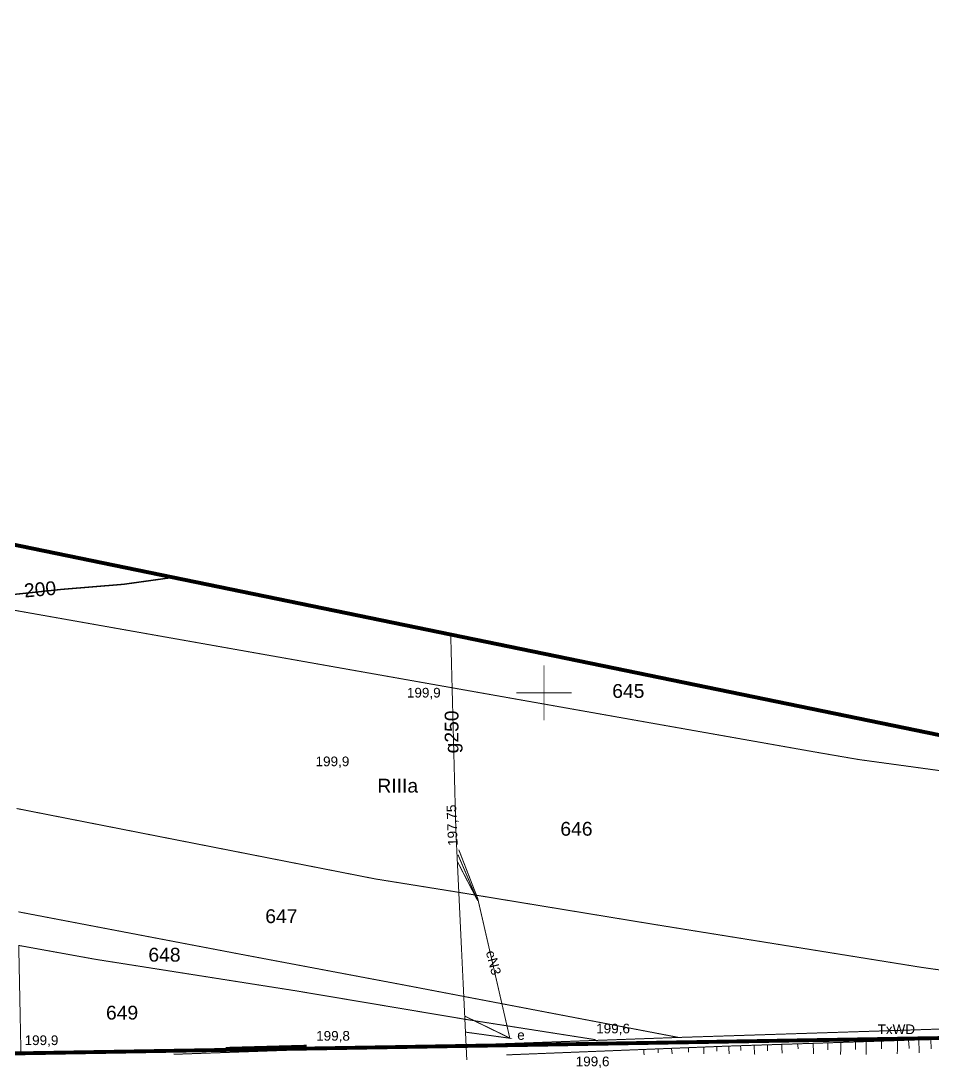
# Model space of a CAD drawing. Extents: x 7572697 to 7573818, y 5546684 to 5547005.
# Drawn here: x 7573652.7 to 7573735.2, y 5546766 to 5546860.8 of the extents above; entities that cross this region are included whole.
import ezdxf
from ezdxf.enums import TextEntityAlignment as Align

# ---------------------------------------------------------------- set-up
doc = ezdxf.new("R2010")
doc.units = 0
doc.header["$MEASUREMENT"] = 0
doc.linetypes.add('1', pattern=[2, 1, -1])
doc.styles.add('STYL_ARIAL', font='Arial', dxfattribs={"oblique": 0.1})

msp = doc.modelspace()

# ---------------------------------------------------------------- linework, layer by layer
at = {"color": 6, "const_width": 0.35}
for points in [[(7573792.5736, 5546784.4967), (7573422.4326, 5546860.6425)], [(7573349.4716, 5546824.7787), (7573649.9357, 5546767.3274), (7573817.4093, 5546770.1055), (7573792.5736, 5546784.4967)]]:
    msp.add_lwpolyline(points, dxfattribs=at)
at = {"color": 37, "const_width": 0.125}
msp.add_lwpolyline([(7573666.7041, 5546810.4872), (7573661.9416, 5546809.8257), (7573656.3192, 5546809.3627), (7573651.9536, 5546808.8997), (7573647.7864, 5546808.4367), (7573646.0005, 5546808.1721), (7573644.2145, 5546807.6429), (7573643.0901, 5546806.783), (7573642.0317, 5546805.1294), (7573641.6348, 5546803.145), (7573641.4364, 5546801.7956), (7573641.5687, 5546800.2081), (7573641.6348, 5546798.0915), (7573642.0979, 5546795.1149), (7573642.627, 5546791.7415)], dxfattribs=at)
at = {"color": 0, "const_width": 0.09}
for points in [[(7573650.2868, 5546807.7885), (7573687.2755, 5546801.2401), (7573711.1806, 5546797.0067), (7573724.6479, 5546794.6255), (7573728.4844, 5546793.964), (7573739.1338, 5546792.5088), (7573785.0522, 5546786.2647)], [(7573652.2579, 5546789.5322), (7573684.7355, 5546783.1557), (7573692.157, 5546781.9651), (7573709.8841, 5546779.0547), (7573734.1728, 5546775.1521), (7573766.6637, 5546770.588), (7573776.3871, 5546770.7203)], [(7573652.4167, 5546780.1792), (7573672.525, 5546776.3427), (7573687.2755, 5546773.5646), (7573712.2257, 5546768.8021)], [(7573704.6851, 5546768.6037), (7573692.845, 5546770.4558), (7573677.4992, 5546773.0355), (7573659.4017, 5546775.8797), (7573652.4564, 5546777.1365), (7573652.6548, 5546767.4131)], [(7573666.466, 5546767.2808), (7573679.5629, 5546767.7438), (7573695.4379, 5546768.2068), (7573711.9875, 5546768.8022), (7573738.7766, 5546769.662), (7573766.6372, 5546770.5881)], [(7573696.9453, 5546768.7329), (7573696.9443, 5546768.7343), (7573696.9434, 5546768.7358), (7573696.9425, 5546768.7373), (7573696.9416, 5546768.7388), (7573696.9408, 5546768.7404), (7573696.9401, 5546768.742), (7573696.9394, 5546768.7436), (7573696.9388, 5546768.7452), (7573696.9382, 5546768.7468), (7573696.9377, 5546768.7485), (7573696.9372, 5546768.7502), (7573696.9368, 5546768.7519), (7573696.9365, 5546768.7536), (7573696.9362, 5546768.7553), (7573696.936, 5546768.757), (7573696.9358, 5546768.7588), (7573696.9357, 5546768.7605), (7573696.9357, 5546768.7623), (7573696.9357, 5546768.764), (7573696.9358, 5546768.7658), (7573696.9359, 5546768.7675), (7573696.9361, 5546768.7692), (7573696.9364, 5546768.771), (7573696.9367, 5546768.7727), (7573696.9371, 5546768.7744), (7573696.9376, 5546768.7761), (7573696.9381, 5546768.7777), (7573696.9386, 5546768.7794), (7573696.9393, 5546768.781), (7573696.9399, 5546768.7826), (7573696.9407, 5546768.7842), (7573696.9414, 5546768.7858), (7573696.9423, 5546768.7873), (7573696.9432, 5546768.7888), (7573696.9441, 5546768.7903), (7573696.9451, 5546768.7917), (7573696.9462, 5546768.7931), (7573696.9473, 5546768.7945), (7573696.9484, 5546768.7958), (7573696.9496, 5546768.7971), (7573696.9508, 5546768.7983), (7573696.9521, 5546768.7995), (7573696.9534, 5546768.8006), (7573696.9548, 5546768.8017), (7573696.9561, 5546768.8028), (7573696.9576, 5546768.8038), (7573696.959, 5546768.8048), (7573696.9605, 5546768.8057), (7573696.962, 5546768.8065), (7573696.9636, 5546768.8073), (7573696.9652, 5546768.8081), (7573696.9668, 5546768.8088), (7573696.9684, 5546768.8094), (7573696.9701, 5546768.81), (7573696.9717, 5546768.8105), (7573696.9734, 5546768.8109), (7573696.9751, 5546768.8113), (7573696.9768, 5546768.8117), (7573696.9785, 5546768.812), (7573696.9803, 5546768.8122), (7573696.982, 5546768.8123), (7573696.9838, 5546768.8124), (7573696.9855, 5546768.8125), (7573696.9872, 5546768.8124), (7573696.989, 5546768.8124), (7573696.9907, 5546768.8122), (7573696.9925, 5546768.812), (7573696.9942, 5546768.8117), (7573696.9959, 5546768.8114), (7573696.9976, 5546768.811), (7573696.9993, 5546768.8106), (7573697.001, 5546768.8101), (7573697.0026, 5546768.8095), (7573697.0042, 5546768.8089), (7573697.0058, 5546768.8082), (7573697.0074, 5546768.8075), (7573697.009, 5546768.8067), (7573697.0105, 5546768.8059), (7573697.012, 5546768.805), (7573697.0135, 5546768.804), (7573697.0149, 5546768.803), (7573697.0163, 5546768.802), (7573697.0177, 5546768.8009), (7573697.019, 5546768.7997), (7573697.0203, 5546768.7986), (7573697.0215, 5546768.7973), (7573697.0227, 5546768.7961), (7573697.0239, 5546768.7947), (7573697.025, 5546768.7934), (7573697.026, 5546768.792), (7573697.027, 5546768.7906), (7573697.028, 5546768.7891), (7573697.0289, 5546768.7876), (7573697.0297, 5546768.7861), (7573697.0305, 5546768.7846), (7573697.0313, 5546768.783), (7573697.032, 5546768.7814), (7573697.0326, 5546768.7797), (7573697.0332, 5546768.7781), (7573697.0337, 5546768.7764), (7573697.0342, 5546768.7747), (7573697.0346, 5546768.773), (7573697.0349, 5546768.7713), (7573697.0352, 5546768.7696), (7573697.0354, 5546768.7679), (7573697.0356, 5546768.7661), (7573697.0356, 5546768.7644), (7573697.0357, 5546768.7627), (7573697.0357, 5546768.7609), (7573697.0356, 5546768.7592), (7573697.0354, 5546768.7574), (7573697.0352, 5546768.7557), (7573697.035, 5546768.754), (7573697.0346, 5546768.7523), (7573697.0342, 5546768.7506), (7573697.0338, 5546768.7489), (7573697.0333, 5546768.7472), (7573697.0327, 5546768.7455), (7573697.0321, 5546768.7439), (7573697.0314, 5546768.7423), (7573697.0307, 5546768.7407), (7573697.0299, 5546768.7392), (7573697.0291, 5546768.7376), (7573697.0282, 5546768.7361), (7573697.0272, 5546768.7347), (7573697.0262, 5546768.7332), (7573697.0252, 5546768.7318), (7573697.0241, 5546768.7305), (7573697.023, 5546768.7291), (7573697.0218, 5546768.7279), (7573697.0206, 5546768.7266), (7573697.0193, 5546768.7254), (7573697.018, 5546768.7243), (7573697.0166, 5546768.7232), (7573697.0152, 5546768.7221), (7573697.0138, 5546768.7211), (7573697.0123, 5546768.7202), (7573697.0109, 5546768.7193), (7573697.0093, 5546768.7184), (7573697.0078, 5546768.7176), (7573697.0062, 5546768.7169), (7573697.0046, 5546768.7162), (7573697.003, 5546768.7155), (7573697.0013, 5546768.715), (7573696.9997, 5546768.7145), (7573696.998, 5546768.714), (7573696.9963, 5546768.7136), (7573696.9946, 5546768.7133), (7573696.9928, 5546768.713), (7573696.9911, 5546768.7128), (7573696.9894, 5546768.7126), (7573696.9876, 5546768.7125), (7573696.9859, 5546768.7125), (7573696.9841, 5546768.7125), (7573696.9824, 5546768.7126), (7573696.9806, 5546768.7127), (7573696.9789, 5546768.7129), (7573696.9772, 5546768.7132), (7573696.9755, 5546768.7135), (7573696.9738, 5546768.7139), (7573696.9721, 5546768.7143), (7573696.9704, 5546768.7149), (7573696.9688, 5546768.7154), (7573696.9671, 5546768.716), (7573696.9655, 5546768.7167), (7573696.9639, 5546768.7174), (7573696.9624, 5546768.7182), (7573696.9609, 5546768.7191), (7573696.9594, 5546768.72), (7573696.9579, 5546768.7209), (7573696.9565, 5546768.7219), (7573696.9551, 5546768.7229), (7573696.9537, 5546768.724), (7573696.9524, 5546768.7252), (7573696.9511, 5546768.7264), (7573696.9499, 5546768.7276), (7573696.9487, 5546768.7289), (7573696.9475, 5546768.7302), (7573696.9453, 5546768.7329)], [(7573729.1656, 5546768.4317), (7573729.1656, 5546767.2411)], [(7573730.5547, 5546768.4648), (7573730.5547, 5546767.7703)], [(7573732.0165, 5546768.531), (7573731.9834, 5546767.3073)], [(7573733.0021, 5546768.531), (7573733.0682, 5546767.8034)], [(7573733.9347, 5546768.5971), (7573733.9678, 5546767.4065)], [(7573735.0195, 5546768.6302), (7573735.0526, 5546767.7703)], [(7573709.0308, 5546767.7372), (7573709.0639, 5546767.208)], [(7573710.3207, 5546767.8033), (7573710.3538, 5546767.4064)], [(7573711.5444, 5546767.8033), (7573711.6105, 5546767.3072)], [(7573713.0988, 5546767.8695), (7573713.0988, 5546767.4726)], [(7573714.4812, 5546767.9356), (7573714.4812, 5546767.3072)], [(7573715.6454, 5546767.9356), (7573715.6454, 5546767.5387)], [(7573716.7302, 5546768.0018), (7573716.7633, 5546767.3073)], [(7573717.7952, 5546768.101), (7573717.8283, 5546767.6049)], [(7573719.0122, 5546768.101), (7573719.0783, 5546767.2411)], [(7573720.2425, 5546768.101), (7573720.2425, 5546767.5718)], [(7573721.5258, 5546768.2333), (7573721.5589, 5546767.3734)], [(7573722.9545, 5546768.2333), (7573723.0206, 5546767.7703)], [(7573724.37, 5546768.2994), (7573724.4031, 5546767.3072)], [(7573725.693, 5546768.3325), (7573725.693, 5546767.671)], [(7573726.8836, 5546768.3325), (7573726.8505, 5546767.2411)], [(7573728.2065, 5546768.3656), (7573728.2065, 5546767.7041)]]:
    msp.add_lwpolyline(points, dxfattribs=at)
at = {"color": 2, "const_width": 0.09}
msp.add_lwpolyline([(7573691.5617, 5546805.2749), (7573692.0247, 5546787.5478), (7573693.0169, 5546766.7648)], dxfattribs=at)
at = {"color": 1}
for points, const_width in [([(7573700, 5546797.5), (7573700, 5546802.5)], 0.065), ([(7573700, 5546797.5), (7573700, 5546802.5)], 0.065), ([(7573700, 5546797.5), (7573700, 5546802.5)], 0.065), ([(7573700, 5546797.5), (7573700, 5546802.5)], 0.065), ([(7573697.5, 5546800), (7573702.5, 5546800)], 0.065), ([(7573697.5, 5546800), (7573702.5, 5546800)], 0.065), ([(7573697.5, 5546800), (7573702.5, 5546800)], 0.065), ([(7573697.5, 5546800), (7573702.5, 5546800)], 0.065), ([(7573696.9195, 5546768.6963), (7573694.0091, 5546781.3698), (7573692.2893, 5546785.8016)], 0.09), ([(7573694.0091, 5546781.1714), (7573692.157, 5546784.7433)], 0.09), ([(7573693.943, 5546781.3037), (7573692.2232, 5546785.3386)], 0.09), ([(7573692.8846, 5546769.2916), (7573696.9453, 5546768.7329), (7573692.8185, 5546770.7468)], 0.09)]:
    msp.add_lwpolyline(points, dxfattribs=dict(at, const_width=const_width))
at = {"color": 0, "linetype": '1'}
for points, const_width in [([(7573687.255, 5546799.9339), (7573687.254, 5546799.9353), (7573687.253, 5546799.9368), (7573687.2521, 5546799.9383), (7573687.2513, 5546799.9398), (7573687.2505, 5546799.9413), (7573687.2497, 5546799.9429), (7573687.249, 5546799.9445), (7573687.2484, 5546799.9462), (7573687.2478, 5546799.9478), (7573687.2473, 5546799.9495), (7573687.2469, 5546799.9512), (7573687.2465, 5546799.9529), (7573687.2461, 5546799.9546), (7573687.2458, 5546799.9563), (7573687.2456, 5546799.958), (7573687.2455, 5546799.9598), (7573687.2454, 5546799.9615), (7573687.2453, 5546799.9632), (7573687.2454, 5546799.965), (7573687.2454, 5546799.9667), (7573687.2456, 5546799.9685), (7573687.2458, 5546799.9702), (7573687.2461, 5546799.9719), (7573687.2464, 5546799.9736), (7573687.2468, 5546799.9753), (7573687.2472, 5546799.977), (7573687.2477, 5546799.9787), (7573687.2483, 5546799.9804), (7573687.2489, 5546799.982), (7573687.2496, 5546799.9836), (7573687.2503, 5546799.9852), (7573687.2511, 5546799.9867), (7573687.2519, 5546799.9883), (7573687.2528, 5546799.9898), (7573687.2538, 5546799.9912), (7573687.2548, 5546799.9927), (7573687.2558, 5546799.9941), (7573687.2569, 5546799.9954), (7573687.258, 5546799.9967), (7573687.2592, 5546799.998), (7573687.2605, 5546799.9993), (7573687.2617, 5546800.0005), (7573687.263, 5546800.0016), (7573687.2644, 5546800.0027), (7573687.2658, 5546800.0038), (7573687.2672, 5546800.0048), (7573687.2687, 5546800.0057), (7573687.2702, 5546800.0066), (7573687.2717, 5546800.0075), (7573687.2732, 5546800.0083), (7573687.2748, 5546800.009), (7573687.2764, 5546800.0097), (7573687.278, 5546800.0104), (7573687.2797, 5546800.0109), (7573687.2814, 5546800.0114), (7573687.283, 5546800.0119), (7573687.2847, 5546800.0123), (7573687.2865, 5546800.0126), (7573687.2882, 5546800.0129), (7573687.2899, 5546800.0131), (7573687.2916, 5546800.0133), (7573687.2934, 5546800.0134), (7573687.2951, 5546800.0134), (7573687.2969, 5546800.0134), (7573687.2986, 5546800.0133), (7573687.3004, 5546800.0132), (7573687.3021, 5546800.013), (7573687.3038, 5546800.0127), (7573687.3055, 5546800.0124), (7573687.3072, 5546800.012), (7573687.3089, 5546800.0115), (7573687.3106, 5546800.011), (7573687.3122, 5546800.0105), (7573687.3139, 5546800.0099), (7573687.3155, 5546800.0092), (7573687.3171, 5546800.0085), (7573687.3186, 5546800.0077), (7573687.3202, 5546800.0068), (7573687.3217, 5546800.0059), (7573687.3231, 5546800.005), (7573687.3246, 5546800.004), (7573687.326, 5546800.003), (7573687.3273, 5546800.0019), (7573687.3286, 5546800.0007), (7573687.3299, 5546799.9995), (7573687.3312, 5546799.9983), (7573687.3324, 5546799.997), (7573687.3335, 5546799.9957), (7573687.3346, 5546799.9944), (7573687.3357, 5546799.993), (7573687.3367, 5546799.9916), (7573687.3376, 5546799.9901), (7573687.3385, 5546799.9886), (7573687.3394, 5546799.9871), (7573687.3402, 5546799.9855), (7573687.3409, 5546799.9839), (7573687.3416, 5546799.9823), (7573687.3422, 5546799.9807), (7573687.3428, 5546799.9791), (7573687.3433, 5546799.9774), (7573687.3438, 5546799.9757), (7573687.3442, 5546799.974), (7573687.3445, 5546799.9723), (7573687.3448, 5546799.9706), (7573687.345, 5546799.9688), (7573687.3452, 5546799.9671), (7573687.3453, 5546799.9654), (7573687.3453, 5546799.9636), (7573687.3453, 5546799.9619), (7573687.3452, 5546799.9601), (7573687.3451, 5546799.9584), (7573687.3449, 5546799.9567), (7573687.3446, 5546799.9549), (7573687.3443, 5546799.9532), (7573687.3439, 5546799.9515), (7573687.3434, 5546799.9498), (7573687.3429, 5546799.9482), (7573687.3424, 5546799.9465), (7573687.3418, 5546799.9449), (7573687.3411, 5546799.9433), (7573687.3404, 5546799.9417), (7573687.3396, 5546799.9401), (7573687.3387, 5546799.9386), (7573687.3378, 5546799.9371), (7573687.3369, 5546799.9356), (7573687.3359, 5546799.9342), (7573687.3348, 5546799.9328), (7573687.3338, 5546799.9314), (7573687.3326, 5546799.9301), (7573687.3314, 5546799.9288), (7573687.3302, 5546799.9276), (7573687.3289, 5546799.9264), (7573687.3276, 5546799.9253), (7573687.3263, 5546799.9242), (7573687.3249, 5546799.9231), (7573687.3234, 5546799.9221), (7573687.322, 5546799.9211), (7573687.3205, 5546799.9202), (7573687.319, 5546799.9194), (7573687.3174, 5546799.9186), (7573687.3158, 5546799.9178), (7573687.3142, 5546799.9171), (7573687.3126, 5546799.9165), (7573687.311, 5546799.9159), (7573687.3093, 5546799.9154), (7573687.3076, 5546799.915), (7573687.3059, 5546799.9146), (7573687.3042, 5546799.9142), (7573687.3025, 5546799.9139), (7573687.3007, 5546799.9137), (7573687.299, 5546799.9136), (7573687.2973, 5546799.9135), (7573687.2955, 5546799.9134), (7573687.2938, 5546799.9135), (7573687.292, 5546799.9135), (7573687.2903, 5546799.9137), (7573687.2886, 5546799.9139), (7573687.2868, 5546799.9142), (7573687.2851, 5546799.9145), (7573687.2834, 5546799.9149), (7573687.2817, 5546799.9153), (7573687.2801, 5546799.9158), (7573687.2784, 5546799.9164), (7573687.2768, 5546799.917), (7573687.2752, 5546799.9177), (7573687.2736, 5546799.9184), (7573687.272, 5546799.9192), (7573687.2705, 5546799.92), (7573687.269, 5546799.9209), (7573687.2675, 5546799.9219), (7573687.2661, 5546799.9229), (7573687.2647, 5546799.9239), (7573687.2633, 5546799.925), (7573687.262, 5546799.9261), (7573687.2607, 5546799.9273), (7573687.2595, 5546799.9286), (7573687.2583, 5546799.9298), (7573687.2571, 5546799.9311), (7573687.255, 5546799.9339)], 0.09), ([(7573678.9471, 5546793.4251), (7573678.9461, 5546793.4266), (7573678.9451, 5546793.428), (7573678.9442, 5546793.4295), (7573678.9434, 5546793.431), (7573678.9426, 5546793.4326), (7573678.9418, 5546793.4342), (7573678.9411, 5546793.4358), (7573678.9405, 5546793.4374), (7573678.9399, 5546793.4391), (7573678.9394, 5546793.4407), (7573678.9389, 5546793.4424), (7573678.9385, 5546793.4441), (7573678.9382, 5546793.4458), (7573678.9379, 5546793.4475), (7573678.9377, 5546793.4493), (7573678.9376, 5546793.451), (7573678.9375, 5546793.4528), (7573678.9374, 5546793.4545), (7573678.9374, 5546793.4562), (7573678.9375, 5546793.458), (7573678.9377, 5546793.4597), (7573678.9379, 5546793.4615), (7573678.9381, 5546793.4632), (7573678.9385, 5546793.4649), (7573678.9389, 5546793.4666), (7573678.9393, 5546793.4683), (7573678.9398, 5546793.47), (7573678.9404, 5546793.4716), (7573678.941, 5546793.4732), (7573678.9417, 5546793.4749), (7573678.9424, 5546793.4764), (7573678.9432, 5546793.478), (7573678.944, 5546793.4795), (7573678.9449, 5546793.481), (7573678.9459, 5546793.4825), (7573678.9469, 5546793.4839), (7573678.9479, 5546793.4853), (7573678.949, 5546793.4867), (7573678.9501, 5546793.488), (7573678.9513, 5546793.4893), (7573678.9525, 5546793.4905), (7573678.9538, 5546793.4917), (7573678.9551, 5546793.4929), (7573678.9565, 5546793.494), (7573678.9579, 5546793.495), (7573678.9593, 5546793.496), (7573678.9608, 5546793.497), (7573678.9623, 5546793.4979), (7573678.9638, 5546793.4987), (7573678.9653, 5546793.4995), (7573678.9669, 5546793.5003), (7573678.9685, 5546793.501), (7573678.9701, 5546793.5016), (7573678.9718, 5546793.5022), (7573678.9735, 5546793.5027), (7573678.9751, 5546793.5032), (7573678.9768, 5546793.5036), (7573678.9785, 5546793.5039), (7573678.9803, 5546793.5042), (7573678.982, 5546793.5044), (7573678.9837, 5546793.5046), (7573678.9855, 5546793.5047), (7573678.9872, 5546793.5047), (7573678.989, 5546793.5047), (7573678.9907, 5546793.5046), (7573678.9925, 5546793.5044), (7573678.9942, 5546793.5042), (7573678.9959, 5546793.504), (7573678.9976, 5546793.5036), (7573678.9993, 5546793.5032), (7573679.001, 5546793.5028), (7573679.0027, 5546793.5023), (7573679.0043, 5546793.5017), (7573679.006, 5546793.5011), (7573679.0076, 5546793.5004), (7573679.0092, 5546793.4997), (7573679.0107, 5546793.4989), (7573679.0123, 5546793.4981), (7573679.0138, 5546793.4972), (7573679.0152, 5546793.4962), (7573679.0167, 5546793.4953), (7573679.018, 5546793.4942), (7573679.0194, 5546793.4931), (7573679.0207, 5546793.492), (7573679.022, 5546793.4908), (7573679.0233, 5546793.4896), (7573679.0244, 5546793.4883), (7573679.0256, 5546793.487), (7573679.0267, 5546793.4856), (7573679.0278, 5546793.4842), (7573679.0288, 5546793.4828), (7573679.0297, 5546793.4813), (7573679.0306, 5546793.4799), (7573679.0315, 5546793.4783), (7573679.0323, 5546793.4768), (7573679.033, 5546793.4752), (7573679.0337, 5546793.4736), (7573679.0343, 5546793.472), (7573679.0349, 5546793.4703), (7573679.0354, 5546793.4687), (7573679.0359, 5546793.467), (7573679.0363, 5546793.4653), (7573679.0366, 5546793.4636), (7573679.0369, 5546793.4618), (7573679.0371, 5546793.4601), (7573679.0373, 5546793.4584), (7573679.0374, 5546793.4566), (7573679.0374, 5546793.4549), (7573679.0374, 5546793.4531), (7573679.0373, 5546793.4514), (7573679.0372, 5546793.4497), (7573679.037, 5546793.4479), (7573679.0367, 5546793.4462), (7573679.0364, 5546793.4445), (7573679.036, 5546793.4428), (7573679.0355, 5546793.4411), (7573679.035, 5546793.4394), (7573679.0345, 5546793.4378), (7573679.0338, 5546793.4361), (7573679.0332, 5546793.4345), (7573679.0324, 5546793.4329), (7573679.0317, 5546793.4314), (7573679.0308, 5546793.4299), (7573679.0299, 5546793.4284), (7573679.029, 5546793.4269), (7573679.028, 5546793.4255), (7573679.0269, 5546793.4241), (7573679.0258, 5546793.4227), (7573679.0247, 5546793.4214), (7573679.0235, 5546793.4201), (7573679.0223, 5546793.4189), (7573679.021, 5546793.4177), (7573679.0197, 5546793.4165), (7573679.0183, 5546793.4154), (7573679.017, 5546793.4143), (7573679.0155, 5546793.4133), (7573679.0141, 5546793.4124), (7573679.0126, 5546793.4115), (7573679.0111, 5546793.4106), (7573679.0095, 5546793.4098), (7573679.0079, 5546793.4091), (7573679.0063, 5546793.4084), (7573679.0047, 5546793.4078), (7573679.003, 5546793.4072), (7573679.0014, 5546793.4067), (7573678.9997, 5546793.4062), (7573678.998, 5546793.4058), (7573678.9963, 5546793.4055), (7573678.9946, 5546793.4052), (7573678.9928, 5546793.405), (7573678.9911, 5546793.4048), (7573678.9894, 5546793.4047), (7573678.9876, 5546793.4047), (7573678.9859, 5546793.4047), (7573678.9841, 5546793.4048), (7573678.9824, 5546793.4049), (7573678.9806, 5546793.4051), (7573678.9789, 5546793.4054), (7573678.9772, 5546793.4057), (7573678.9755, 5546793.4061), (7573678.9738, 5546793.4066), (7573678.9721, 5546793.4071), (7573678.9705, 5546793.4076), (7573678.9689, 5546793.4083), (7573678.9673, 5546793.4089), (7573678.9657, 5546793.4097), (7573678.9641, 5546793.4105), (7573678.9626, 5546793.4113), (7573678.9611, 5546793.4122), (7573678.9596, 5546793.4131), (7573678.9582, 5546793.4141), (7573678.9568, 5546793.4152), (7573678.9554, 5546793.4163), (7573678.9541, 5546793.4174), (7573678.9528, 5546793.4186), (7573678.9516, 5546793.4198), (7573678.9504, 5546793.4211), (7573678.9492, 5546793.4224), (7573678.9471, 5546793.4251)], 0.09), ([(7573696.5888, 5546767.2279), (7573716.5648, 5546768.0216), (7573738.8295, 5546768.7493), (7573757.0857, 5546769.4769), (7573772.3654, 5546770.0722), (7573776.0034, 5546770.1383)], 0.09), ([(7573704.9225, 5546768.6932), (7573704.9215, 5546768.6947), (7573704.9206, 5546768.6961), (7573704.9197, 5546768.6976), (7573704.9188, 5546768.6991), (7573704.918, 5546768.7007), (7573704.9173, 5546768.7023), (7573704.9166, 5546768.7039), (7573704.9159, 5546768.7055), (7573704.9154, 5546768.7071), (7573704.9149, 5546768.7088), (7573704.9144, 5546768.7105), (7573704.914, 5546768.7122), (7573704.9137, 5546768.7139), (7573704.9134, 5546768.7156), (7573704.9132, 5546768.7174), (7573704.913, 5546768.7191), (7573704.9129, 5546768.7208), (7573704.9129, 5546768.7226), (7573704.9129, 5546768.7243), (7573704.913, 5546768.7261), (7573704.9131, 5546768.7278), (7573704.9133, 5546768.7295), (7573704.9136, 5546768.7313), (7573704.9139, 5546768.733), (7573704.9143, 5546768.7347), (7573704.9148, 5546768.7364), (7573704.9153, 5546768.738), (7573704.9158, 5546768.7397), (7573704.9164, 5546768.7413), (7573704.9171, 5546768.7429), (7573704.9178, 5546768.7445), (7573704.9186, 5546768.7461), (7573704.9195, 5546768.7476), (7573704.9204, 5546768.7491), (7573704.9213, 5546768.7506), (7573704.9223, 5546768.752), (7573704.9234, 5546768.7534), (7573704.9244, 5546768.7548), (7573704.9256, 5546768.7561), (7573704.9268, 5546768.7574), (7573704.928, 5546768.7586), (7573704.9293, 5546768.7598), (7573704.9306, 5546768.761), (7573704.9319, 5546768.7621), (7573704.9333, 5546768.7631), (7573704.9348, 5546768.7641), (7573704.9362, 5546768.7651), (7573704.9377, 5546768.766), (7573704.9392, 5546768.7668), (7573704.9408, 5546768.7676), (7573704.9424, 5546768.7684), (7573704.944, 5546768.7691), (7573704.9456, 5546768.7697), (7573704.9472, 5546768.7703), (7573704.9489, 5546768.7708), (7573704.9506, 5546768.7712), (7573704.9523, 5546768.7716), (7573704.954, 5546768.772), (7573704.9557, 5546768.7723), (7573704.9575, 5546768.7725), (7573704.9592, 5546768.7726), (7573704.9609, 5546768.7727), (7573704.9627, 5546768.7728), (7573704.9644, 5546768.7728), (7573704.9662, 5546768.7727), (7573704.9679, 5546768.7725), (7573704.9696, 5546768.7723), (7573704.9714, 5546768.772), (7573704.9731, 5546768.7717), (7573704.9748, 5546768.7713), (7573704.9765, 5546768.7709), (7573704.9781, 5546768.7704), (7573704.9798, 5546768.7698), (7573704.9814, 5546768.7692), (7573704.983, 5546768.7685), (7573704.9846, 5546768.7678), (7573704.9862, 5546768.767), (7573704.9877, 5546768.7662), (7573704.9892, 5546768.7653), (7573704.9907, 5546768.7643), (7573704.9921, 5546768.7633), (7573704.9935, 5546768.7623), (7573704.9949, 5546768.7612), (7573704.9962, 5546768.7601), (7573704.9975, 5546768.7589), (7573704.9987, 5546768.7576), (7573704.9999, 5546768.7564), (7573705.001, 5546768.7551), (7573705.0022, 5546768.7537), (7573705.0032, 5546768.7523), (7573705.0042, 5546768.7509), (7573705.0052, 5546768.7494), (7573705.0061, 5546768.7479), (7573705.0069, 5546768.7464), (7573705.0077, 5546768.7449), (7573705.0085, 5546768.7433), (7573705.0092, 5546768.7417), (7573705.0098, 5546768.7401), (7573705.0104, 5546768.7384), (7573705.0109, 5546768.7367), (7573705.0113, 5546768.7351), (7573705.0117, 5546768.7334), (7573705.0121, 5546768.7316), (7573705.0124, 5546768.7299), (7573705.0126, 5546768.7282), (7573705.0127, 5546768.7265), (7573705.0128, 5546768.7247), (7573705.0129, 5546768.723), (7573705.0128, 5546768.7212), (7573705.0128, 5546768.7195), (7573705.0126, 5546768.7177), (7573705.0124, 5546768.716), (7573705.0121, 5546768.7143), (7573705.0118, 5546768.7126), (7573705.0114, 5546768.7109), (7573705.011, 5546768.7092), (7573705.0105, 5546768.7075), (7573705.0099, 5546768.7059), (7573705.0093, 5546768.7042), (7573705.0086, 5546768.7026), (7573705.0079, 5546768.701), (7573705.0071, 5546768.6995), (7573705.0063, 5546768.6979), (7573705.0054, 5546768.6964), (7573705.0044, 5546768.695), (7573705.0034, 5546768.6935), (7573705.0024, 5546768.6921), (7573705.0013, 5546768.6908), (7573705.0002, 5546768.6895), (7573704.999, 5546768.6882), (7573704.9977, 5546768.6869), (7573704.9965, 5546768.6857), (7573704.9952, 5546768.6846), (7573704.9938, 5546768.6835), (7573704.9924, 5546768.6824), (7573704.991, 5546768.6814), (7573704.9895, 5546768.6805), (7573704.988, 5546768.6796), (7573704.9865, 5546768.6787), (7573704.985, 5546768.6779), (7573704.9834, 5546768.6772), (7573704.9818, 5546768.6765), (7573704.9801, 5546768.6759), (7573704.9785, 5546768.6753), (7573704.9768, 5546768.6748), (7573704.9751, 5546768.6743), (7573704.9734, 5546768.6739), (7573704.9717, 5546768.6736), (7573704.97, 5546768.6733), (7573704.9683, 5546768.6731), (7573704.9665, 5546768.6729), (7573704.9648, 5546768.6728), (7573704.9631, 5546768.6728), (7573704.9613, 5546768.6728), (7573704.9596, 5546768.6729), (7573704.9578, 5546768.673), (7573704.9561, 5546768.6732), (7573704.9544, 5546768.6735), (7573704.9527, 5546768.6738), (7573704.951, 5546768.6742), (7573704.9493, 5546768.6747), (7573704.9476, 5546768.6752), (7573704.9459, 5546768.6757), (7573704.9443, 5546768.6763), (7573704.9427, 5546768.677), (7573704.9411, 5546768.6778), (7573704.9396, 5546768.6785), (7573704.938, 5546768.6794), (7573704.9365, 5546768.6803), (7573704.9351, 5546768.6812), (7573704.9336, 5546768.6822), (7573704.9322, 5546768.6833), (7573704.9309, 5546768.6844), (7573704.9296, 5546768.6855), (7573704.9283, 5546768.6867), (7573704.927, 5546768.6879), (7573704.9258, 5546768.6892), (7573704.9247, 5546768.6905), (7573704.9225, 5546768.6932)], 0.09), ([(7573652.8327, 5546767.6349), (7573652.8317, 5546767.6363), (7573652.8308, 5546767.6378), (7573652.8299, 5546767.6393), (7573652.829, 5546767.6408), (7573652.8282, 5546767.6424), (7573652.8275, 5546767.6439), (7573652.8268, 5546767.6455), (7573652.8261, 5546767.6472), (7573652.8256, 5546767.6488), (7573652.825, 5546767.6505), (7573652.8246, 5546767.6522), (7573652.8242, 5546767.6539), (7573652.8239, 5546767.6556), (7573652.8236, 5546767.6573), (7573652.8234, 5546767.659), (7573652.8232, 5546767.6608), (7573652.8231, 5546767.6625), (7573652.8231, 5546767.6643), (7573652.8231, 5546767.666), (7573652.8232, 5546767.6677), (7573652.8233, 5546767.6695), (7573652.8235, 5546767.6712), (7573652.8238, 5546767.6729), (7573652.8241, 5546767.6747), (7573652.8245, 5546767.6764), (7573652.8249, 5546767.678), (7573652.8254, 5546767.6797), (7573652.826, 5546767.6814), (7573652.8266, 5546767.683), (7573652.8273, 5546767.6846), (7573652.828, 5546767.6862), (7573652.8288, 5546767.6877), (7573652.8297, 5546767.6893), (7573652.8306, 5546767.6908), (7573652.8315, 5546767.6922), (7573652.8325, 5546767.6937), (7573652.8335, 5546767.6951), (7573652.8346, 5546767.6964), (7573652.8358, 5546767.6978), (7573652.837, 5546767.699), (7573652.8382, 5546767.7003), (7573652.8395, 5546767.7015), (7573652.8408, 5546767.7026), (7573652.8421, 5546767.7037), (7573652.8435, 5546767.7048), (7573652.8449, 5546767.7058), (7573652.8464, 5546767.7067), (7573652.8479, 5546767.7076), (7573652.8494, 5546767.7085), (7573652.851, 5546767.7093), (7573652.8525, 5546767.71), (7573652.8542, 5546767.7107), (7573652.8558, 5546767.7114), (7573652.8574, 5546767.7119), (7573652.8591, 5546767.7125), (7573652.8608, 5546767.7129), (7573652.8625, 5546767.7133), (7573652.8642, 5546767.7137), (7573652.8659, 5546767.7139), (7573652.8676, 5546767.7141), (7573652.8694, 5546767.7143), (7573652.8711, 5546767.7144), (7573652.8729, 5546767.7144), (7573652.8746, 5546767.7144), (7573652.8764, 5546767.7143), (7573652.8781, 5546767.7142), (7573652.8798, 5546767.714), (7573652.8816, 5546767.7137), (7573652.8833, 5546767.7134), (7573652.885, 5546767.713), (7573652.8867, 5546767.7126), (7573652.8883, 5546767.7121), (7573652.89, 5546767.7115), (7573652.8916, 5546767.7109), (7573652.8932, 5546767.7102), (7573652.8948, 5546767.7095), (7573652.8964, 5546767.7087), (7573652.8979, 5546767.7078), (7573652.8994, 5546767.7069), (7573652.9009, 5546767.706), (7573652.9023, 5546767.705), (7573652.9037, 5546767.704), (7573652.9051, 5546767.7029), (7573652.9064, 5546767.7017), (7573652.9077, 5546767.7005), (7573652.9089, 5546767.6993), (7573652.9101, 5546767.698), (7573652.9112, 5546767.6967), (7573652.9123, 5546767.6954), (7573652.9134, 5546767.694), (7573652.9144, 5546767.6926), (7573652.9154, 5546767.6911), (7573652.9163, 5546767.6896), (7573652.9171, 5546767.6881), (7573652.9179, 5546767.6865), (7573652.9187, 5546767.685), (7573652.9193, 5546767.6834), (7573652.92, 5546767.6817), (7573652.9206, 5546767.6801), (7573652.9211, 5546767.6784), (7573652.9215, 5546767.6767), (7573652.9219, 5546767.675), (7573652.9223, 5546767.6733), (7573652.9225, 5546767.6716), (7573652.9228, 5546767.6699), (7573652.9229, 5546767.6681), (7573652.923, 5546767.6664), (7573652.9231, 5546767.6646), (7573652.923, 5546767.6629), (7573652.9229, 5546767.6611), (7573652.9228, 5546767.6594), (7573652.9226, 5546767.6577), (7573652.9223, 5546767.6559), (7573652.922, 5546767.6542), (7573652.9216, 5546767.6525), (7573652.9212, 5546767.6508), (7573652.9207, 5546767.6492), (7573652.9201, 5546767.6475), (7573652.9195, 5546767.6459), (7573652.9188, 5546767.6443), (7573652.9181, 5546767.6427), (7573652.9173, 5546767.6411), (7573652.9165, 5546767.6396), (7573652.9156, 5546767.6381), (7573652.9146, 5546767.6366), (7573652.9136, 5546767.6352), (7573652.9126, 5546767.6338), (7573652.9115, 5546767.6325), (7573652.9103, 5546767.6311), (7573652.9092, 5546767.6298), (7573652.9079, 5546767.6286), (7573652.9067, 5546767.6274), (7573652.9053, 5546767.6263), (7573652.904, 5546767.6252), (7573652.9026, 5546767.6241), (7573652.9012, 5546767.6231), (7573652.8997, 5546767.6221), (7573652.8982, 5546767.6212), (7573652.8967, 5546767.6204), (7573652.8951, 5546767.6196), (7573652.8936, 5546767.6188), (7573652.892, 5546767.6182), (7573652.8903, 5546767.6175), (7573652.8887, 5546767.6169), (7573652.887, 5546767.6164), (7573652.8853, 5546767.616), (7573652.8836, 5546767.6156), (7573652.8819, 5546767.6152), (7573652.8802, 5546767.615), (7573652.8785, 5546767.6147), (7573652.8767, 5546767.6146), (7573652.875, 5546767.6145), (7573652.8732, 5546767.6144), (7573652.8715, 5546767.6145), (7573652.8698, 5546767.6146), (7573652.868, 5546767.6147), (7573652.8663, 5546767.6149), (7573652.8646, 5546767.6152), (7573652.8628, 5546767.6155), (7573652.8611, 5546767.6159), (7573652.8595, 5546767.6163), (7573652.8578, 5546767.6168), (7573652.8561, 5546767.6174), (7573652.8545, 5546767.618), (7573652.8529, 5546767.6187), (7573652.8513, 5546767.6194), (7573652.8498, 5546767.6202), (7573652.8482, 5546767.621), (7573652.8467, 5546767.6219), (7573652.8453, 5546767.6229), (7573652.8438, 5546767.6239), (7573652.8424, 5546767.6249), (7573652.8411, 5546767.626), (7573652.8397, 5546767.6272), (7573652.8385, 5546767.6283), (7573652.8372, 5546767.6296), (7573652.836, 5546767.6308), (7573652.8349, 5546767.6322), (7573652.8327, 5546767.6349)], 0.09), ([(7573671.1756, 5546767.8232), (7573678.5178, 5546768.0216)], 0.25), ([(7573679.3241, 5546768.1641), (7573679.3231, 5546768.1655), (7573679.3221, 5546768.167), (7573679.3212, 5546768.1684), (7573679.3204, 5546768.17), (7573679.3196, 5546768.1715), (7573679.3188, 5546768.1731), (7573679.3182, 5546768.1747), (7573679.3175, 5546768.1763), (7573679.317, 5546768.178), (7573679.3164, 5546768.1796), (7573679.316, 5546768.1813), (7573679.3156, 5546768.183), (7573679.3152, 5546768.1847), (7573679.315, 5546768.1865), (7573679.3147, 5546768.1882), (7573679.3146, 5546768.1899), (7573679.3145, 5546768.1917), (7573679.3144, 5546768.1934), (7573679.3145, 5546768.1952), (7573679.3146, 5546768.1969), (7573679.3147, 5546768.1986), (7573679.3149, 5546768.2004), (7573679.3152, 5546768.2021), (7573679.3155, 5546768.2038), (7573679.3159, 5546768.2055), (7573679.3163, 5546768.2072), (7573679.3168, 5546768.2089), (7573679.3174, 5546768.2105), (7573679.318, 5546768.2122), (7573679.3187, 5546768.2138), (7573679.3194, 5546768.2154), (7573679.3202, 5546768.2169), (7573679.3211, 5546768.2184), (7573679.3219, 5546768.2199), (7573679.3229, 5546768.2214), (7573679.3239, 5546768.2228), (7573679.3249, 5546768.2242), (7573679.326, 5546768.2256), (7573679.3272, 5546768.2269), (7573679.3283, 5546768.2282), (7573679.3296, 5546768.2294), (7573679.3308, 5546768.2306), (7573679.3322, 5546768.2318), (7573679.3335, 5546768.2329), (7573679.3349, 5546768.2339), (7573679.3363, 5546768.235), (7573679.3378, 5546768.2359), (7573679.3393, 5546768.2368), (7573679.3408, 5546768.2377), (7573679.3424, 5546768.2385), (7573679.3439, 5546768.2392), (7573679.3455, 5546768.2399), (7573679.3472, 5546768.2405), (7573679.3488, 5546768.2411), (7573679.3505, 5546768.2416), (7573679.3522, 5546768.2421), (7573679.3539, 5546768.2425), (7573679.3556, 5546768.2428), (7573679.3573, 5546768.2431), (7573679.359, 5546768.2433), (7573679.3608, 5546768.2435), (7573679.3625, 5546768.2436), (7573679.3643, 5546768.2436), (7573679.366, 5546768.2436), (7573679.3677, 5546768.2435), (7573679.3695, 5546768.2434), (7573679.3712, 5546768.2431), (7573679.3729, 5546768.2429), (7573679.3747, 5546768.2426), (7573679.3764, 5546768.2422), (7573679.378, 5546768.2417), (7573679.3797, 5546768.2412), (7573679.3814, 5546768.2407), (7573679.383, 5546768.24), (7573679.3846, 5546768.2394), (7573679.3862, 5546768.2386), (7573679.3878, 5546768.2378), (7573679.3893, 5546768.237), (7573679.3908, 5546768.2361), (7573679.3922, 5546768.2352), (7573679.3937, 5546768.2342), (7573679.3951, 5546768.2331), (7573679.3964, 5546768.232), (7573679.3978, 5546768.2309), (7573679.399, 5546768.2297), (7573679.4003, 5546768.2285), (7573679.4015, 5546768.2272), (7573679.4026, 5546768.2259), (7573679.4037, 5546768.2245), (7573679.4048, 5546768.2232), (7573679.4058, 5546768.2217), (7573679.4067, 5546768.2203), (7573679.4077, 5546768.2188), (7573679.4085, 5546768.2173), (7573679.4093, 5546768.2157), (7573679.41, 5546768.2141), (7573679.4107, 5546768.2125), (7573679.4114, 5546768.2109), (7573679.4119, 5546768.2092), (7573679.4125, 5546768.2076), (7573679.4129, 5546768.2059), (7573679.4133, 5546768.2042), (7573679.4137, 5546768.2025), (7573679.4139, 5546768.2008), (7573679.4142, 5546768.199), (7573679.4143, 5546768.1973), (7573679.4144, 5546768.1955), (7573679.4144, 5546768.1938), (7573679.4144, 5546768.1921), (7573679.4143, 5546768.1903), (7573679.4142, 5546768.1886), (7573679.414, 5546768.1868), (7573679.4137, 5546768.1851), (7573679.4134, 5546768.1834), (7573679.413, 5546768.1817), (7573679.4126, 5546768.18), (7573679.4121, 5546768.1783), (7573679.4115, 5546768.1767), (7573679.4109, 5546768.1751), (7573679.4102, 5546768.1734), (7573679.4095, 5546768.1719), (7573679.4087, 5546768.1703), (7573679.4078, 5546768.1688), (7573679.407, 5546768.1673), (7573679.406, 5546768.1658), (7573679.405, 5546768.1644), (7573679.404, 5546768.163), (7573679.4029, 5546768.1616), (7573679.4017, 5546768.1603), (7573679.4005, 5546768.159), (7573679.3993, 5546768.1578), (7573679.398, 5546768.1566), (7573679.3967, 5546768.1554), (7573679.3954, 5546768.1543), (7573679.394, 5546768.1533), (7573679.3926, 5546768.1523), (7573679.3911, 5546768.1513), (7573679.3896, 5546768.1504), (7573679.3881, 5546768.1496), (7573679.3865, 5546768.1488), (7573679.385, 5546768.148), (7573679.3834, 5546768.1473), (7573679.3817, 5546768.1467), (7573679.3801, 5546768.1461), (7573679.3784, 5546768.1456), (7573679.3767, 5546768.1451), (7573679.375, 5546768.1447), (7573679.3733, 5546768.1444), (7573679.3716, 5546768.1441), (7573679.3699, 5546768.1439), (7573679.3681, 5546768.1437), (7573679.3664, 5546768.1436), (7573679.3646, 5546768.1436), (7573679.3629, 5546768.1436), (7573679.3611, 5546768.1437), (7573679.3594, 5546768.1439), (7573679.3577, 5546768.1441), (7573679.356, 5546768.1443), (7573679.3542, 5546768.1447), (7573679.3525, 5546768.145), (7573679.3508, 5546768.1455), (7573679.3492, 5546768.146), (7573679.3475, 5546768.1466), (7573679.3459, 5546768.1472), (7573679.3443, 5546768.1479), (7573679.3427, 5546768.1486), (7573679.3411, 5546768.1494), (7573679.3396, 5546768.1502), (7573679.3381, 5546768.1511), (7573679.3366, 5546768.1521), (7573679.3352, 5546768.153), (7573679.3338, 5546768.1541), (7573679.3325, 5546768.1552), (7573679.3311, 5546768.1563), (7573679.3299, 5546768.1575), (7573679.3286, 5546768.1587), (7573679.3274, 5546768.16), (7573679.3263, 5546768.1613), (7573679.3241, 5546768.1641)], 0.09), ([(7573704.691, 5546767.3703), (7573704.69, 5546767.3717), (7573704.6891, 5546767.3732), (7573704.6882, 5546767.3747), (7573704.6873, 5546767.3762), (7573704.6865, 5546767.3778), (7573704.6858, 5546767.3793), (7573704.6851, 5546767.381), (7573704.6844, 5546767.3826), (7573704.6839, 5546767.3842), (7573704.6833, 5546767.3859), (7573704.6829, 5546767.3876), (7573704.6825, 5546767.3893), (7573704.6822, 5546767.391), (7573704.6819, 5546767.3927), (7573704.6817, 5546767.3944), (7573704.6815, 5546767.3962), (7573704.6814, 5546767.3979), (7573704.6814, 5546767.3997), (7573704.6814, 5546767.4014), (7573704.6815, 5546767.4032), (7573704.6816, 5546767.4049), (7573704.6818, 5546767.4066), (7573704.6821, 5546767.4084), (7573704.6824, 5546767.4101), (7573704.6828, 5546767.4118), (7573704.6832, 5546767.4135), (7573704.6837, 5546767.4151), (7573704.6843, 5546767.4168), (7573704.6849, 5546767.4184), (7573704.6856, 5546767.42), (7573704.6863, 5546767.4216), (7573704.6871, 5546767.4232), (7573704.688, 5546767.4247), (7573704.6889, 5546767.4262), (7573704.6898, 5546767.4277), (7573704.6908, 5546767.4291), (7573704.6918, 5546767.4305), (7573704.6929, 5546767.4319), (7573704.6941, 5546767.4332), (7573704.6953, 5546767.4345), (7573704.6965, 5546767.4357), (7573704.6978, 5546767.4369), (7573704.6991, 5546767.438), (7573704.7004, 5546767.4391), (7573704.7018, 5546767.4402), (7573704.7032, 5546767.4412), (7573704.7047, 5546767.4422), (7573704.7062, 5546767.4431), (7573704.7077, 5546767.4439), (7573704.7093, 5546767.4447), (7573704.7108, 5546767.4455), (7573704.7125, 5546767.4461), (7573704.7141, 5546767.4468), (7573704.7157, 5546767.4474), (7573704.7174, 5546767.4479), (7573704.7191, 5546767.4483), (7573704.7208, 5546767.4487), (7573704.7225, 5546767.4491), (7573704.7242, 5546767.4493), (7573704.7259, 5546767.4496), (7573704.7277, 5546767.4497), (7573704.7294, 5546767.4498), (7573704.7312, 5546767.4499), (7573704.7329, 5546767.4498), (7573704.7347, 5546767.4498), (7573704.7364, 5546767.4496), (7573704.7381, 5546767.4494), (7573704.7399, 5546767.4491), (7573704.7416, 5546767.4488), (7573704.7433, 5546767.4484), (7573704.745, 5546767.448), (7573704.7466, 5546767.4475), (7573704.7483, 5546767.4469), (7573704.7499, 5546767.4463), (7573704.7515, 5546767.4456), (7573704.7531, 5546767.4449), (7573704.7547, 5546767.4441), (7573704.7562, 5546767.4433), (7573704.7577, 5546767.4424), (7573704.7592, 5546767.4414), (7573704.7606, 5546767.4404), (7573704.762, 5546767.4394), (7573704.7634, 5546767.4383), (7573704.7647, 5546767.4371), (7573704.766, 5546767.436), (7573704.7672, 5546767.4347), (7573704.7684, 5546767.4335), (7573704.7695, 5546767.4321), (7573704.7706, 5546767.4308), (7573704.7717, 5546767.4294), (7573704.7727, 5546767.428), (7573704.7737, 5546767.4265), (7573704.7746, 5546767.425), (7573704.7754, 5546767.4235), (7573704.7762, 5546767.4219), (7573704.777, 5546767.4204), (7573704.7776, 5546767.4188), (7573704.7783, 5546767.4171), (7573704.7789, 5546767.4155), (7573704.7794, 5546767.4138), (7573704.7798, 5546767.4121), (7573704.7802, 5546767.4104), (7573704.7806, 5546767.4087), (7573704.7808, 5546767.407), (7573704.7811, 5546767.4053), (7573704.7812, 5546767.4035), (7573704.7813, 5546767.4018), (7573704.7814, 5546767.4001), (7573704.7813, 5546767.3983), (7573704.7812, 5546767.3966), (7573704.7811, 5546767.3948), (7573704.7809, 5546767.3931), (7573704.7806, 5546767.3914), (7573704.7803, 5546767.3897), (7573704.7799, 5546767.3879), (7573704.7795, 5546767.3863), (7573704.779, 5546767.3846), (7573704.7784, 5546767.3829), (7573704.7778, 5546767.3813), (7573704.7771, 5546767.3797), (7573704.7764, 5546767.3781), (7573704.7756, 5546767.3766), (7573704.7748, 5546767.375), (7573704.7739, 5546767.3735), (7573704.7729, 5546767.3721), (7573704.7719, 5546767.3706), (7573704.7709, 5546767.3692), (7573704.7698, 5546767.3679), (7573704.7686, 5546767.3665), (7573704.7675, 5546767.3653), (7573704.7662, 5546767.364), (7573704.765, 5546767.3628), (7573704.7636, 5546767.3617), (7573704.7623, 5546767.3606), (7573704.7609, 5546767.3595), (7573704.7595, 5546767.3585), (7573704.758, 5546767.3576), (7573704.7565, 5546767.3567), (7573704.755, 5546767.3558), (7573704.7534, 5546767.355), (7573704.7519, 5546767.3543), (7573704.7503, 5546767.3536), (7573704.7486, 5546767.3529), (7573704.747, 5546767.3524), (7573704.7453, 5546767.3519), (7573704.7436, 5546767.3514), (7573704.7419, 5546767.351), (7573704.7402, 5546767.3507), (7573704.7385, 5546767.3504), (7573704.7368, 5546767.3502), (7573704.735, 5546767.35), (7573704.7333, 5546767.3499), (7573704.7315, 5546767.3499), (7573704.7298, 5546767.3499), (7573704.7281, 5546767.35), (7573704.7263, 5546767.3501), (7573704.7246, 5546767.3503), (7573704.7229, 5546767.3506), (7573704.7211, 5546767.3509), (7573704.7194, 5546767.3513), (7573704.7178, 5546767.3517), (7573704.7161, 5546767.3522), (7573704.7144, 5546767.3528), (7573704.7128, 5546767.3534), (7573704.7112, 5546767.3541), (7573704.7096, 5546767.3548), (7573704.7081, 5546767.3556), (7573704.7065, 5546767.3565), (7573704.705, 5546767.3574), (7573704.7036, 5546767.3583), (7573704.7021, 5546767.3593), (7573704.7007, 5546767.3603), (7573704.6994, 5546767.3614), (7573704.698, 5546767.3626), (7573704.6968, 5546767.3638), (7573704.6955, 5546767.365), (7573704.6943, 5546767.3663), (7573704.6932, 5546767.3676), (7573704.691, 5546767.3703)], 0.09)]:
    msp.add_lwpolyline(points, dxfattribs=dict(at, const_width=const_width))

# ---------------------------------------------------------------- texts
at = {"color": 0, "style": 'STYL_ARIAL'}
for s, height, rotation, p in [('200', 1.25, 5.0796, (7573652.8809, 5546809.8717)), ('g250', 1.25, 90, (7573691.0143, 5546794.5196)), ('197,75', 0.875, 92.2026, (7573691.3173, 5546786.1275)), ('eN3', 0.875, 284.3227, (7573695.5831, 5546776.7649))]:
    msp.add_text(s, height=height, rotation=rotation, dxfattribs=at).set_placement(p, align=Align.TOP_LEFT)
for s, height, p in [('645', 1.25, (7573706.18, 5546800.7953)), ('199,9', 0.875, (7573687.593, 5546800.4524)), ('199,9', 0.875, (7573679.3248, 5546794.2347)), ('RIIIa', 1.25, (7573684.9207, 5546792.2228)), ('646', 1.25, (7573701.4836, 5546788.3202)), ('647', 1.25, (7573674.7739, 5546780.4091)), ('648', 1.25, (7573664.1927, 5546776.9201)), ('649', 1.25, (7573660.3541, 5546771.6779)), ('199,6', 0.875, (7573704.7247, 5546770.0519)), ('TxWD', 0.875, (7573730.2041, 5546769.9857)), ('199,9', 0.875, (7573652.9855, 5546768.9935)), ('199,8', 0.875, (7573679.3777, 5546769.3904)), ('e', 0.875, (7573697.581, 5546769.4698)), ('199,6', 0.875, (7573702.8727, 5546767.0752))]:
    msp.add_text(s, height=height, dxfattribs=at).set_placement(p, align=Align.TOP_LEFT)

doc.saveas('drawing.dxf')
